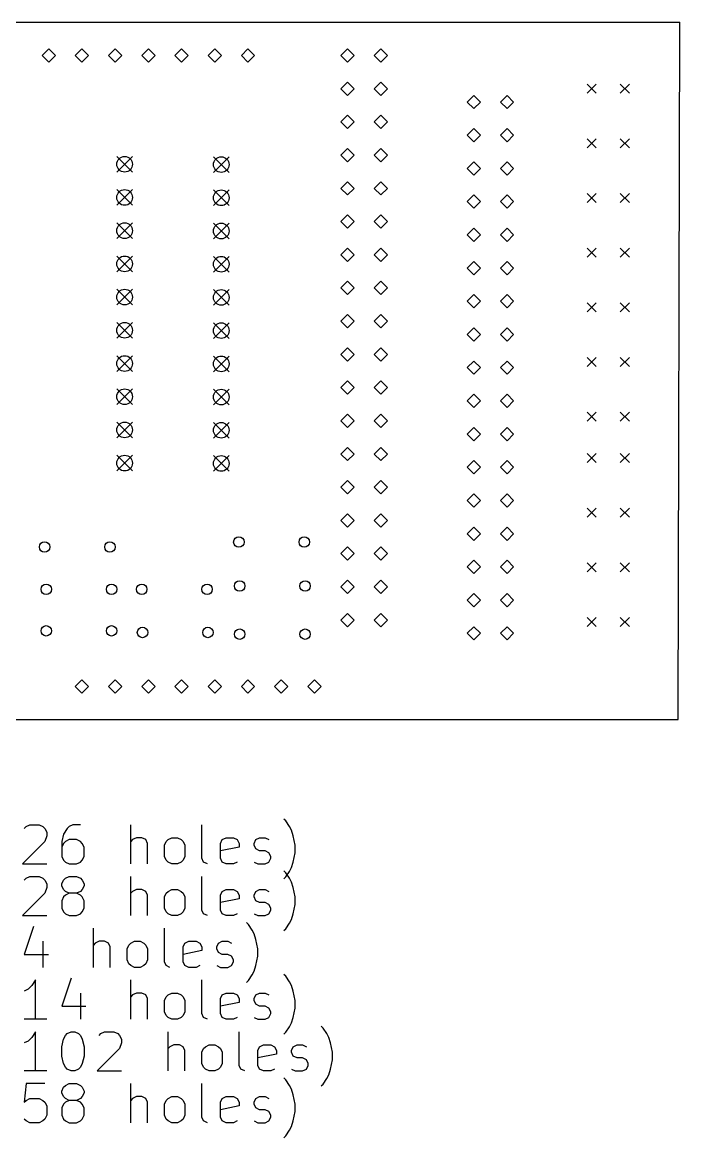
# Model space of a CAD drawing. Extents: x 123.6 to 222.8, y -153.6 to -68.3.
# Drawn here: x 172.5 to 222.8, y -153.6 to -68.3 of the extents above; entities that cross this region are included whole.
import ezdxf

# ---------------------------------------------------------------- set-up
doc = ezdxf.new("R2010")
doc.units = 0
doc.layers.add('BLACK', color=7, linetype='CONTINUOUS')

msp = doc.modelspace()

# ---------------------------------------------------------------- linework, layer by layer
at = {"layer": 'BLACK', "linetype": 'CONTINUOUS'}
for p, q in [((124.841, -68.326), (222.758, -68.326)), ((222.631, -121.666), (222.758, -68.326)), ((174.498, -70.358), (173.99, -70.866)), ((175.006, -70.866), (174.498, -70.358)), ((177.038, -70.358), (176.53, -70.866)), ((177.546, -70.866), (177.038, -70.358)), ((179.578, -70.358), (179.07, -70.866)), ((180.086, -70.866), (179.578, -70.358)), ((182.118, -70.358), (181.61, -70.866)), ((182.626, -70.866), (182.118, -70.358)), ((184.658, -70.358), (184.15, -70.866)), ((185.166, -70.866), (184.658, -70.358)), ((187.198, -70.358), (186.69, -70.866)), ((187.706, -70.866), (187.198, -70.358)), ((189.738, -70.358), (189.23, -70.866)), ((190.246, -70.866), (189.738, -70.358)), ((197.358, -70.358), (196.85, -70.866)), ((197.866, -70.866), (197.358, -70.358)), ((199.898, -70.358), (199.39, -70.866)), ((200.406, -70.866), (199.898, -70.358)), ((173.99, -70.866), (174.498, -71.374)), ((174.498, -71.374), (175.006, -70.866)), ((176.53, -70.866), (177.038, -71.374)), ((177.038, -71.374), (177.546, -70.866)), ((179.07, -70.866), (179.578, -71.374)), ((179.578, -71.374), (180.086, -70.866)), ((181.61, -70.866), (182.118, -71.374)), ((182.118, -71.374), (182.626, -70.866)), ((184.15, -70.866), (184.658, -71.374)), ((184.658, -71.374), (185.166, -70.866)), ((186.69, -70.866), (187.198, -71.374)), ((187.198, -71.374), (187.706, -70.866)), ((189.23, -70.866), (189.738, -71.374)), ((189.738, -71.374), (190.246, -70.866)), ((196.85, -70.866), (197.358, -71.374)), ((197.358, -71.374), (197.866, -70.866)), ((199.39, -70.866), (199.898, -71.374)), ((199.898, -71.374), (200.406, -70.866)), ((197.358, -72.898), (196.85, -73.406)), ((197.866, -73.406), (197.358, -72.898)), ((199.898, -72.898), (199.39, -73.406)), ((200.406, -73.406), (199.898, -72.898)), ((215.677, -73.056), (216.377, -73.756)), ((216.377, -73.056), (215.677, -73.756)), ((218.217, -73.056), (218.917, -73.756)), ((218.917, -73.056), (218.217, -73.756)), ((196.85, -73.406), (197.358, -73.914)), ((197.358, -73.914), (197.866, -73.406)), ((199.39, -73.406), (199.898, -73.914)), ((199.898, -73.914), (200.406, -73.406)), ((207.01, -73.914), (206.502, -74.422)), ((207.518, -74.422), (207.01, -73.914)), ((209.55, -73.914), (209.042, -74.422)), ((210.058, -74.422), (209.55, -73.914)), ((206.502, -74.422), (207.01, -74.93)), ((207.01, -74.93), (207.518, -74.422)), ((209.042, -74.422), (209.55, -74.93)), ((209.55, -74.93), (210.058, -74.422)), ((197.358, -75.438), (196.85, -75.946)), ((197.866, -75.946), (197.358, -75.438)), ((199.898, -75.438), (199.39, -75.946)), ((200.406, -75.946), (199.898, -75.438)), ((196.85, -75.946), (197.358, -76.454)), ((197.358, -76.454), (197.866, -75.946)), ((199.39, -75.946), (199.898, -76.454)), ((199.898, -76.454), (200.406, -75.946)), ((207.01, -76.454), (206.502, -76.962)), ((207.518, -76.962), (207.01, -76.454)), ((209.55, -76.454), (209.042, -76.962)), ((210.058, -76.962), (209.55, -76.454)), ((206.502, -76.962), (207.01, -77.47)), ((207.01, -77.47), (207.518, -76.962)), ((209.042, -76.962), (209.55, -77.47)), ((209.55, -77.47), (210.058, -76.962)), ((215.677, -77.2371), (216.377, -77.9371)), ((216.377, -77.2371), (215.677, -77.9371)), ((218.217, -77.2371), (218.917, -77.9371)), ((218.917, -77.2371), (218.217, -77.9371)), ((197.358, -77.978), (196.85, -78.486)), ((196.85, -78.486), (197.358, -78.994)), ((197.866, -78.486), (197.358, -77.978)), ((197.358, -78.994), (197.866, -78.486)), ((199.898, -77.978), (199.39, -78.486)), ((199.39, -78.486), (199.898, -78.994)), ((200.406, -78.486), (199.898, -77.978)), ((199.898, -78.994), (200.406, -78.486)), ((179.702, -78.5845), (180.902, -79.7845)), ((180.902, -78.5845), (179.702, -79.7845)), ((187.093, -78.6099), (188.293, -79.8099)), ((188.293, -78.6099), (187.093, -79.8099)), ((207.01, -78.994), (206.502, -79.502)), ((207.518, -79.502), (207.01, -78.994)), ((209.55, -78.994), (209.042, -79.502)), ((210.058, -79.502), (209.55, -78.994)), ((206.502, -79.502), (207.01, -80.01)), ((207.01, -80.01), (207.518, -79.502)), ((209.042, -79.502), (209.55, -80.01)), ((209.55, -80.01), (210.058, -79.502)), ((197.358, -80.518), (196.85, -81.026)), ((196.85, -81.026), (197.358, -81.534)), ((197.866, -81.026), (197.358, -80.518)), ((197.358, -81.534), (197.866, -81.026)), ((199.898, -80.518), (199.39, -81.026)), ((199.39, -81.026), (199.898, -81.534)), ((200.406, -81.026), (199.898, -80.518)), ((199.898, -81.534), (200.406, -81.026)), ((179.702, -81.1245), (180.902, -82.3245)), ((180.902, -81.1245), (179.702, -82.3245)), ((187.093, -81.1499), (188.293, -82.3499)), ((188.293, -81.1499), (187.093, -82.3499)), ((207.01, -81.534), (206.502, -82.042)), ((207.518, -82.042), (207.01, -81.534)), ((209.55, -81.534), (209.042, -82.042)), ((210.058, -82.042), (209.55, -81.534)), ((215.677, -81.4182), (216.377, -82.1182)), ((216.377, -81.4182), (215.677, -82.1182)), ((218.217, -81.4182), (218.917, -82.1182)), ((218.917, -81.4182), (218.217, -82.1182)), ((206.502, -82.042), (207.01, -82.55)), ((207.01, -82.55), (207.518, -82.042)), ((209.042, -82.042), (209.55, -82.55)), ((209.55, -82.55), (210.058, -82.042)), ((197.358, -83.058), (196.85, -83.566)), ((196.85, -83.566), (197.358, -84.074)), ((197.866, -83.566), (197.358, -83.058)), ((197.358, -84.074), (197.866, -83.566)), ((199.898, -83.058), (199.39, -83.566)), ((199.39, -83.566), (199.898, -84.074)), ((200.406, -83.566), (199.898, -83.058)), ((199.898, -84.074), (200.406, -83.566)), ((179.702, -83.6645), (180.902, -84.8645)), ((180.902, -83.6645), (179.702, -84.8645)), ((187.093, -83.6899), (188.293, -84.8899)), ((188.293, -83.6899), (187.093, -84.8899)), ((207.01, -84.074), (206.502, -84.582)), ((207.518, -84.582), (207.01, -84.074)), ((209.55, -84.074), (209.042, -84.582)), ((210.058, -84.582), (209.55, -84.074)), ((206.502, -84.582), (207.01, -85.09)), ((207.01, -85.09), (207.518, -84.582)), ((209.042, -84.582), (209.55, -85.09)), ((209.55, -85.09), (210.058, -84.582)), ((197.358, -85.598), (196.85, -86.106)), ((196.85, -86.106), (197.358, -86.614)), ((197.866, -86.106), (197.358, -85.598)), ((197.358, -86.614), (197.866, -86.106)), ((199.898, -85.598), (199.39, -86.106)), ((199.39, -86.106), (199.898, -86.614)), ((200.406, -86.106), (199.898, -85.598)), ((199.898, -86.614), (200.406, -86.106)), ((215.677, -85.5993), (216.377, -86.2993)), ((216.377, -85.5993), (215.677, -86.2993)), ((218.217, -85.5993), (218.917, -86.2993)), ((218.917, -85.5993), (218.217, -86.2993)), ((179.702, -86.2045), (180.902, -87.4045)), ((180.902, -86.2045), (179.702, -87.4045)), ((187.093, -86.2299), (188.293, -87.4299)), ((188.293, -86.2299), (187.093, -87.4299)), ((207.01, -86.614), (206.502, -87.122)), ((207.518, -87.122), (207.01, -86.614)), ((209.55, -86.614), (209.042, -87.122)), ((210.058, -87.122), (209.55, -86.614)), ((206.502, -87.122), (207.01, -87.63)), ((207.01, -87.63), (207.518, -87.122)), ((209.042, -87.122), (209.55, -87.63)), ((209.55, -87.63), (210.058, -87.122)), ((197.358, -88.138), (196.85, -88.646)), ((196.85, -88.646), (197.358, -89.154)), ((197.866, -88.646), (197.358, -88.138)), ((197.358, -89.154), (197.866, -88.646)), ((199.898, -88.138), (199.39, -88.646)), ((199.39, -88.646), (199.898, -89.154)), ((200.406, -88.646), (199.898, -88.138)), ((199.898, -89.154), (200.406, -88.646)), ((179.702, -88.7445), (180.902, -89.9445)), ((180.902, -88.7445), (179.702, -89.9445)), ((187.093, -88.7699), (188.293, -89.9699)), ((188.293, -88.7699), (187.093, -89.9699)), ((207.01, -89.154), (206.502, -89.662)), ((207.518, -89.662), (207.01, -89.154)), ((209.55, -89.154), (209.042, -89.662)), ((210.058, -89.662), (209.55, -89.154)), ((206.502, -89.662), (207.01, -90.17)), ((207.01, -90.17), (207.518, -89.662)), ((209.042, -89.662), (209.55, -90.17)), ((209.55, -90.17), (210.058, -89.662)), ((215.677, -89.7804), (216.377, -90.4804)), ((216.377, -89.7804), (215.677, -90.4804)), ((218.217, -89.7804), (218.917, -90.4804)), ((218.917, -89.7804), (218.217, -90.4804)), ((179.702, -91.2845), (180.902, -92.4845)), ((180.902, -91.2845), (179.702, -92.4845)), ((197.358, -90.678), (196.85, -91.186)), ((196.85, -91.186), (197.358, -91.694)), ((197.866, -91.186), (197.358, -90.678)), ((197.358, -91.694), (197.866, -91.186)), ((199.898, -90.678), (199.39, -91.186)), ((199.39, -91.186), (199.898, -91.694)), ((200.406, -91.186), (199.898, -90.678)), ((199.898, -91.694), (200.406, -91.186)), ((187.093, -91.3099), (188.293, -92.5099)), ((188.293, -91.3099), (187.093, -92.5099)), ((207.01, -91.694), (206.502, -92.202)), ((207.518, -92.202), (207.01, -91.694)), ((209.55, -91.694), (209.042, -92.202)), ((210.058, -92.202), (209.55, -91.694)), ((206.502, -92.202), (207.01, -92.71)), ((207.01, -92.71), (207.518, -92.202)), ((209.042, -92.202), (209.55, -92.71)), ((209.55, -92.71), (210.058, -92.202)), ((179.702, -93.8245), (180.902, -95.0245)), ((180.902, -93.8245), (179.702, -95.0245)), ((197.358, -93.218), (196.85, -93.726)), ((196.85, -93.726), (197.358, -94.234)), ((197.866, -93.726), (197.358, -93.218)), ((197.358, -94.234), (197.866, -93.726)), ((199.898, -93.218), (199.39, -93.726)), ((199.39, -93.726), (199.898, -94.234)), ((200.406, -93.726), (199.898, -93.218)), ((199.898, -94.234), (200.406, -93.726)), ((187.093, -93.8499), (188.293, -95.0499)), ((188.293, -93.8499), (187.093, -95.0499)), ((207.01, -94.234), (206.502, -94.742)), ((207.518, -94.742), (207.01, -94.234)), ((209.55, -94.234), (209.042, -94.742)), ((210.058, -94.742), (209.55, -94.234)), ((215.677, -93.9615), (216.377, -94.6615)), ((216.377, -93.9615), (215.677, -94.6615)), ((218.217, -93.9615), (218.917, -94.6615)), ((218.917, -93.9615), (218.217, -94.6615)), ((206.502, -94.742), (207.01, -95.25)), ((207.01, -95.25), (207.518, -94.742)), ((209.042, -94.742), (209.55, -95.25)), ((209.55, -95.25), (210.058, -94.742)), ((179.702, -96.3645), (180.902, -97.5645)), ((180.902, -96.3645), (179.702, -97.5645)), ((187.093, -96.3899), (188.293, -97.5899)), ((188.293, -96.3899), (187.093, -97.5899)), ((197.358, -95.758), (196.85, -96.266)), ((196.85, -96.266), (197.358, -96.774)), ((197.866, -96.266), (197.358, -95.758)), ((197.358, -96.774), (197.866, -96.266)), ((199.898, -95.758), (199.39, -96.266)), ((199.39, -96.266), (199.898, -96.774)), ((200.406, -96.266), (199.898, -95.758)), ((199.898, -96.774), (200.406, -96.266)), ((207.01, -96.774), (206.502, -97.282)), ((207.518, -97.282), (207.01, -96.774)), ((209.55, -96.774), (209.042, -97.282)), ((210.058, -97.282), (209.55, -96.774)), ((206.502, -97.282), (207.01, -97.79)), ((207.01, -97.79), (207.518, -97.282)), ((209.042, -97.282), (209.55, -97.79)), ((209.55, -97.79), (210.058, -97.282)), ((179.702, -98.9045), (180.902, -100.105)), ((180.902, -98.9045), (179.702, -100.105)), ((187.093, -98.9299), (188.293, -100.13)), ((188.293, -98.9299), (187.093, -100.13)), ((197.358, -98.298), (196.85, -98.806)), ((196.85, -98.806), (197.358, -99.314)), ((197.866, -98.806), (197.358, -98.298)), ((197.358, -99.314), (197.866, -98.806)), ((199.898, -98.298), (199.39, -98.806)), ((199.39, -98.806), (199.898, -99.314)), ((200.406, -98.806), (199.898, -98.298)), ((199.898, -99.314), (200.406, -98.806)), ((215.677, -98.1426), (216.377, -98.8426)), ((216.377, -98.1426), (215.677, -98.8426)), ((218.217, -98.1426), (218.917, -98.8426)), ((218.917, -98.1426), (218.217, -98.8426)), ((207.01, -99.314), (206.502, -99.822)), ((207.518, -99.822), (207.01, -99.314)), ((209.55, -99.314), (209.042, -99.822)), ((210.058, -99.822), (209.55, -99.314)), ((206.502, -99.822), (207.01, -100.33)), ((207.01, -100.33), (207.518, -99.822)), ((209.042, -99.822), (209.55, -100.33)), ((209.55, -100.33), (210.058, -99.822)), ((179.702, -101.444), (180.902, -102.644)), ((180.902, -101.444), (179.702, -102.644)), ((187.093, -101.47), (188.293, -102.67)), ((188.293, -101.47), (187.093, -102.67)), ((197.358, -100.838), (196.85, -101.346)), ((196.85, -101.346), (197.358, -101.854)), ((197.866, -101.346), (197.358, -100.838)), ((197.358, -101.854), (197.866, -101.346)), ((199.898, -100.838), (199.39, -101.346)), ((199.39, -101.346), (199.898, -101.854)), ((200.406, -101.346), (199.898, -100.838)), ((199.898, -101.854), (200.406, -101.346)), ((215.677, -101.308), (216.377, -102.008)), ((216.377, -101.308), (215.677, -102.008)), ((218.217, -101.308), (218.917, -102.008)), ((218.917, -101.308), (218.217, -102.008)), ((207.01, -101.854), (206.502, -102.362)), ((206.502, -102.362), (207.01, -102.87)), ((207.518, -102.362), (207.01, -101.854)), ((207.01, -102.87), (207.518, -102.362)), ((209.55, -101.854), (209.042, -102.362)), ((209.042, -102.362), (209.55, -102.87)), ((210.058, -102.362), (209.55, -101.854)), ((209.55, -102.87), (210.058, -102.362)), ((197.358, -103.378), (196.85, -103.886)), ((196.85, -103.886), (197.358, -104.394)), ((197.866, -103.886), (197.358, -103.378)), ((197.358, -104.394), (197.866, -103.886)), ((199.898, -103.378), (199.39, -103.886)), ((199.39, -103.886), (199.898, -104.394)), ((200.406, -103.886), (199.898, -103.378)), ((199.898, -104.394), (200.406, -103.886)), ((207.01, -104.394), (206.502, -104.902)), ((206.502, -104.902), (207.01, -105.41)), ((207.518, -104.902), (207.01, -104.394)), ((207.01, -105.41), (207.518, -104.902)), ((209.55, -104.394), (209.042, -104.902)), ((209.042, -104.902), (209.55, -105.41)), ((210.058, -104.902), (209.55, -104.394)), ((209.55, -105.41), (210.058, -104.902)), ((215.677, -105.489), (216.377, -106.189)), ((216.377, -105.489), (215.677, -106.189)), ((218.217, -105.489), (218.917, -106.189)), ((218.917, -105.489), (218.217, -106.189)), ((197.358, -105.918), (196.85, -106.426)), ((196.85, -106.426), (197.358, -106.934)), ((197.866, -106.426), (197.358, -105.918)), ((197.358, -106.934), (197.866, -106.426)), ((199.898, -105.918), (199.39, -106.426)), ((199.39, -106.426), (199.898, -106.934)), ((200.406, -106.426), (199.898, -105.918)), ((199.898, -106.934), (200.406, -106.426)), ((207.01, -106.934), (206.502, -107.442)), ((206.502, -107.442), (207.01, -107.95)), ((207.518, -107.442), (207.01, -106.934)), ((207.01, -107.95), (207.518, -107.442)), ((209.55, -106.934), (209.042, -107.442)), ((209.042, -107.442), (209.55, -107.95)), ((210.058, -107.442), (209.55, -106.934)), ((209.55, -107.95), (210.058, -107.442)), ((197.358, -108.458), (196.85, -108.966)), ((196.85, -108.966), (197.358, -109.474)), ((197.866, -108.966), (197.358, -108.458)), ((197.358, -109.474), (197.866, -108.966)), ((199.898, -108.458), (199.39, -108.966)), ((199.39, -108.966), (199.898, -109.474)), ((200.406, -108.966), (199.898, -108.458)), ((199.898, -109.474), (200.406, -108.966)), ((207.01, -109.474), (206.502, -109.982)), ((206.502, -109.982), (207.01, -110.49)), ((207.518, -109.982), (207.01, -109.474)), ((207.01, -110.49), (207.518, -109.982)), ((209.55, -109.474), (209.042, -109.982)), ((209.042, -109.982), (209.55, -110.49)), ((210.058, -109.982), (209.55, -109.474)), ((209.55, -110.49), (210.058, -109.982)), ((215.677, -109.67), (216.377, -110.37)), ((216.377, -109.67), (215.677, -110.37)), ((218.217, -109.67), (218.917, -110.37)), ((218.917, -109.67), (218.217, -110.37)), ((197.358, -110.998), (196.85, -111.506)), ((196.85, -111.506), (197.358, -112.014)), ((197.866, -111.506), (197.358, -110.998)), ((197.358, -112.014), (197.866, -111.506)), ((199.898, -110.998), (199.39, -111.506)), ((199.39, -111.506), (199.898, -112.014)), ((200.406, -111.506), (199.898, -110.998)), ((199.898, -112.014), (200.406, -111.506)), ((207.01, -112.014), (206.502, -112.522)), ((206.502, -112.522), (207.01, -113.03)), ((207.518, -112.522), (207.01, -112.014)), ((207.01, -113.03), (207.518, -112.522)), ((209.55, -112.014), (209.042, -112.522)), ((209.042, -112.522), (209.55, -113.03)), ((210.058, -112.522), (209.55, -112.014)), ((209.55, -113.03), (210.058, -112.522)), ((197.358, -113.538), (196.85, -114.046)), ((196.85, -114.046), (197.358, -114.554)), ((197.866, -114.046), (197.358, -113.538)), ((197.358, -114.554), (197.866, -114.046)), ((199.898, -113.538), (199.39, -114.046)), ((199.39, -114.046), (199.898, -114.554)), ((200.406, -114.046), (199.898, -113.538)), ((199.898, -114.554), (200.406, -114.046)), ((215.677, -113.851), (216.377, -114.551)), ((216.377, -113.851), (215.677, -114.551)), ((218.217, -113.851), (218.917, -114.551)), ((218.917, -113.851), (218.217, -114.551)), ((207.01, -114.554), (206.502, -115.062)), ((206.502, -115.062), (207.01, -115.57)), ((207.518, -115.062), (207.01, -114.554)), ((207.01, -115.57), (207.518, -115.062)), ((209.55, -114.554), (209.042, -115.062)), ((209.042, -115.062), (209.55, -115.57)), ((210.058, -115.062), (209.55, -114.554)), ((209.55, -115.57), (210.058, -115.062)), ((177.038, -118.618), (176.53, -119.126)), ((176.53, -119.126), (177.038, -119.634)), ((177.546, -119.126), (177.038, -118.618)), ((177.038, -119.634), (177.546, -119.126)), ((179.578, -118.618), (179.07, -119.126)), ((179.07, -119.126), (179.578, -119.634)), ((180.086, -119.126), (179.578, -118.618)), ((179.578, -119.634), (180.086, -119.126)), ((182.118, -118.618), (181.61, -119.126)), ((181.61, -119.126), (182.118, -119.634)), ((182.626, -119.126), (182.118, -118.618)), ((182.118, -119.634), (182.626, -119.126)), ((184.658, -118.618), (184.15, -119.126)), ((184.15, -119.126), (184.658, -119.634)), ((185.166, -119.126), (184.658, -118.618)), ((184.658, -119.634), (185.166, -119.126)), ((187.198, -118.618), (186.69, -119.126)), ((186.69, -119.126), (187.198, -119.634)), ((187.706, -119.126), (187.198, -118.618)), ((187.198, -119.634), (187.706, -119.126)), ((189.738, -118.618), (189.23, -119.126)), ((189.23, -119.126), (189.738, -119.634)), ((190.246, -119.126), (189.738, -118.618)), ((189.738, -119.634), (190.246, -119.126)), ((192.278, -118.618), (191.77, -119.126)), ((191.77, -119.126), (192.278, -119.634)), ((192.786, -119.126), (192.278, -118.618)), ((192.278, -119.634), (192.786, -119.126)), ((194.818, -118.618), (194.31, -119.126)), ((194.31, -119.126), (194.818, -119.634)), ((195.326, -119.126), (194.818, -118.618)), ((194.818, -119.634), (195.326, -119.126)), ((124.841, -121.666), (222.631, -121.666)), ((192.63, -129.412), (192.487, -129.27)), ((192.916, -129.841), (192.63, -129.412)), ((172.63, -129.984), (172.773, -129.841)), ((172.773, -129.841), (173.059, -129.698)), ((173.059, -129.698), (173.773, -129.698)), ((173.773, -129.698), (174.059, -129.841)), ((174.059, -129.841), (174.202, -129.984)), ((174.202, -129.984), (174.345, -130.27)), ((174.345, -130.27), (174.345, -130.555)), ((175.63, -130.412), (175.487, -130.984)), ((175.916, -129.984), (175.63, -130.412)), ((176.059, -129.841), (175.916, -129.984)), ((176.345, -129.698), (176.059, -129.841)), ((176.916, -129.698), (176.345, -129.698)), ((180.773, -132.698), (180.773, -129.698)), ((186.202, -132.27), (186.202, -129.698)), ((193.059, -130.127), (192.916, -129.841)), ((193.202, -130.555), (193.059, -130.127)), ((174.202, -130.984), (172.487, -132.698)), ((174.345, -130.555), (174.202, -130.984)), ((175.487, -130.984), (175.487, -132.127)), ((175.63, -131.127), (175.487, -131.412)), ((175.773, -130.984), (175.63, -131.127)), ((176.059, -130.841), (175.773, -130.984)), ((176.63, -130.841), (176.059, -130.841)), ((176.916, -130.984), (176.63, -130.841)), ((177.059, -131.127), (176.916, -130.984)), ((177.202, -131.412), (177.059, -131.127)), ((180.916, -130.841), (180.773, -130.984)), ((181.202, -130.698), (180.916, -130.841)), ((181.63, -130.698), (181.202, -130.698)), ((181.916, -130.841), (181.63, -130.698)), ((182.059, -131.127), (181.916, -130.841)), ((182.059, -132.698), (182.059, -131.127)), ((183.345, -131.27), (183.487, -130.984)), ((183.345, -132.127), (183.345, -131.27)), ((183.487, -130.984), (183.63, -130.841)), ((183.63, -130.841), (183.916, -130.698)), ((183.916, -130.698), (184.345, -130.698)), ((184.345, -130.698), (184.63, -130.841)), ((184.63, -130.841), (184.773, -130.984)), ((184.773, -130.984), (184.916, -131.27)), ((184.916, -131.27), (184.916, -132.127)), ((187.63, -131.127), (187.773, -130.841)), ((187.63, -132.27), (187.63, -131.127)), ((187.773, -130.841), (188.059, -130.698)), ((188.059, -130.698), (188.63, -130.698)), ((188.63, -130.698), (188.916, -130.841)), ((188.916, -130.841), (189.059, -131.127)), ((189.059, -131.127), (189.059, -131.412)), ((190.202, -131.127), (190.345, -130.841)), ((190.202, -131.27), (190.202, -131.127)), ((190.345, -131.555), (190.202, -131.27)), ((190.345, -130.841), (190.63, -130.698)), ((190.63, -130.698), (191.059, -130.698)), ((191.059, -130.698), (191.345, -130.841)), ((193.345, -131.27), (193.202, -130.555)), ((193.345, -131.841), (193.345, -131.27)), ((175.487, -132.127), (175.63, -132.412)), ((177.059, -132.412), (177.202, -132.127)), ((177.202, -132.127), (177.202, -131.412)), ((183.487, -132.412), (183.345, -132.127)), ((184.916, -132.127), (184.773, -132.412)), ((189.059, -131.412), (187.63, -131.698)), ((190.63, -131.698), (190.345, -131.555)), ((191.059, -131.698), (190.63, -131.698)), ((191.345, -131.841), (191.059, -131.698)), ((191.487, -132.127), (191.345, -131.841)), ((191.487, -132.27), (191.487, -132.127)), ((193.202, -132.555), (193.345, -131.841)), ((172.487, -132.698), (174.345, -132.698)), ((175.63, -132.412), (175.773, -132.555)), ((175.773, -132.555), (176.059, -132.698)), ((176.059, -132.698), (176.63, -132.698)), ((176.63, -132.698), (176.916, -132.555)), ((176.916, -132.555), (177.059, -132.412)), ((183.63, -132.555), (183.487, -132.412)), ((183.916, -132.698), (183.63, -132.555)), ((184.345, -132.698), (183.916, -132.698)), ((184.63, -132.555), (184.345, -132.698)), ((184.773, -132.412), (184.63, -132.555)), ((186.345, -132.555), (186.202, -132.27)), ((186.63, -132.698), (186.345, -132.555)), ((187.773, -132.555), (187.63, -132.27)), ((188.059, -132.698), (187.773, -132.555)), ((188.63, -132.698), (188.059, -132.698)), ((188.916, -132.555), (188.63, -132.698)), ((190.202, -132.555), (190.487, -132.698)), ((190.487, -132.698), (191.059, -132.698)), ((191.059, -132.698), (191.345, -132.555)), ((191.345, -132.555), (191.487, -132.27)), ((192.916, -133.27), (193.059, -132.984)), ((193.059, -132.984), (193.202, -132.555)), ((172.63, -133.944), (172.773, -133.801)), ((172.773, -133.801), (173.059, -133.658)), ((173.059, -133.658), (173.773, -133.658)), ((173.773, -133.658), (174.059, -133.801)), ((174.059, -133.801), (174.202, -133.944)), ((174.202, -133.944), (174.345, -134.23)), ((175.487, -134.23), (175.63, -133.944)), ((175.63, -133.944), (175.773, -133.801)), ((175.773, -133.801), (176.059, -133.658)), ((176.059, -133.658), (176.63, -133.658)), ((176.63, -133.658), (176.916, -133.801)), ((176.916, -133.801), (177.059, -133.944)), ((177.059, -133.944), (177.202, -134.23)), ((180.773, -136.658), (180.773, -133.658)), ((186.202, -136.23), (186.202, -133.658)), ((192.63, -133.372), (192.487, -133.23)), ((192.487, -133.841), (192.63, -133.698)), ((192.63, -133.698), (192.916, -133.27)), ((192.916, -133.801), (192.63, -133.372)), ((193.059, -134.087), (192.916, -133.801)), ((174.345, -134.515), (174.202, -134.944)), ((174.345, -134.23), (174.345, -134.515)), ((175.487, -134.372), (175.487, -134.23)), ((175.63, -134.658), (175.487, -134.372)), ((175.773, -134.801), (175.63, -134.658)), ((177.059, -134.658), (176.916, -134.801)), ((177.202, -134.372), (177.059, -134.658)), ((177.202, -134.23), (177.202, -134.372)), ((181.202, -134.658), (180.916, -134.801)), ((181.63, -134.658), (181.202, -134.658)), ((181.916, -134.801), (181.63, -134.658)), ((183.63, -134.801), (183.916, -134.658)), ((183.916, -134.658), (184.345, -134.658)), ((184.345, -134.658), (184.63, -134.801)), ((187.773, -134.801), (188.059, -134.658)), ((188.059, -134.658), (188.63, -134.658)), ((188.63, -134.658), (188.916, -134.801)), ((190.345, -134.801), (190.63, -134.658)), ((190.63, -134.658), (191.059, -134.658)), ((191.059, -134.658), (191.345, -134.801)), ((193.202, -134.515), (193.059, -134.087)), ((193.345, -135.23), (193.202, -134.515)), ((174.202, -134.944), (172.487, -136.658)), ((175.63, -135.23), (175.487, -135.515)), ((175.487, -135.515), (175.487, -136.087)), ((175.773, -135.087), (175.63, -135.23)), ((176.059, -134.944), (175.773, -134.801)), ((176.059, -134.944), (175.773, -135.087)), ((176.63, -134.944), (176.059, -134.944)), ((176.916, -134.801), (176.63, -134.944)), ((176.916, -135.087), (176.63, -134.944)), ((177.059, -135.23), (176.916, -135.087)), ((177.202, -135.515), (177.059, -135.23)), ((177.202, -136.087), (177.202, -135.515)), ((180.916, -134.801), (180.773, -134.944)), ((182.059, -135.087), (181.916, -134.801)), ((182.059, -136.658), (182.059, -135.087)), ((183.345, -135.23), (183.487, -134.944)), ((183.345, -136.087), (183.345, -135.23)), ((183.487, -134.944), (183.63, -134.801)), ((184.63, -134.801), (184.773, -134.944)), ((184.773, -134.944), (184.916, -135.23)), ((184.916, -135.23), (184.916, -136.087)), ((187.63, -135.087), (187.773, -134.801)), ((187.63, -136.23), (187.63, -135.087)), ((189.059, -135.372), (187.63, -135.658)), ((188.916, -134.801), (189.059, -135.087)), ((189.059, -135.087), (189.059, -135.372)), ((190.202, -135.087), (190.345, -134.801)), ((190.202, -135.23), (190.202, -135.087)), ((190.345, -135.515), (190.202, -135.23)), ((190.63, -135.658), (190.345, -135.515)), ((193.345, -135.801), (193.345, -135.23)), ((175.487, -136.087), (175.63, -136.372)), ((175.63, -136.372), (175.773, -136.515)), ((176.916, -136.515), (177.059, -136.372)), ((177.059, -136.372), (177.202, -136.087)), ((183.487, -136.372), (183.345, -136.087)), ((183.63, -136.515), (183.487, -136.372)), ((184.773, -136.372), (184.63, -136.515)), ((184.916, -136.087), (184.773, -136.372)), ((186.345, -136.515), (186.202, -136.23)), ((187.773, -136.515), (187.63, -136.23)), ((191.059, -135.658), (190.63, -135.658)), ((191.345, -135.801), (191.059, -135.658)), ((191.487, -136.087), (191.345, -135.801)), ((191.345, -136.515), (191.487, -136.23)), ((191.487, -136.23), (191.487, -136.087)), ((193.202, -136.515), (193.345, -135.801)), ((172.487, -136.658), (174.345, -136.658)), ((175.773, -136.515), (176.059, -136.658)), ((176.059, -136.658), (176.63, -136.658)), ((176.63, -136.658), (176.916, -136.515)), ((183.916, -136.658), (183.63, -136.515)), ((184.345, -136.658), (183.916, -136.658)), ((184.63, -136.515), (184.345, -136.658)), ((186.63, -136.658), (186.345, -136.515)), ((188.059, -136.658), (187.773, -136.515)), ((188.63, -136.658), (188.059, -136.658)), ((188.916, -136.515), (188.63, -136.658)), ((189.773, -137.332), (189.63, -137.19)), ((190.059, -137.761), (189.773, -137.332)), ((190.202, -136.515), (190.487, -136.658)), ((190.487, -136.658), (191.059, -136.658)), ((191.059, -136.658), (191.345, -136.515)), ((192.63, -137.658), (192.916, -137.23)), ((192.916, -137.23), (193.059, -136.944)), ((193.059, -136.944), (193.202, -136.515)), ((173.345, -137.475), (172.63, -139.618)), ((177.916, -140.618), (177.916, -137.618)), ((183.345, -140.19), (183.345, -137.618)), ((190.202, -138.047), (190.059, -137.761)), ((190.345, -138.475), (190.202, -138.047)), ((192.487, -137.801), (192.63, -137.658)), ((174.059, -138.618), (174.059, -140.618)), ((178.059, -138.761), (177.916, -138.904)), ((178.345, -138.618), (178.059, -138.761)), ((178.773, -138.618), (178.345, -138.618)), ((179.059, -138.761), (178.773, -138.618)), ((179.202, -139.047), (179.059, -138.761)), ((179.202, -140.618), (179.202, -139.047)), ((180.487, -139.19), (180.63, -138.904)), ((180.63, -138.904), (180.773, -138.761)), ((180.773, -138.761), (181.059, -138.618)), ((181.059, -138.618), (181.487, -138.618)), ((181.487, -138.618), (181.773, -138.761)), ((181.773, -138.761), (181.916, -138.904)), ((181.916, -138.904), (182.059, -139.19)), ((184.773, -139.047), (184.916, -138.761)), ((184.773, -140.19), (184.773, -139.047)), ((184.916, -138.761), (185.202, -138.618)), ((185.202, -138.618), (185.773, -138.618)), ((185.773, -138.618), (186.059, -138.761)), ((186.059, -138.761), (186.202, -139.047)), ((186.202, -139.047), (186.202, -139.332)), ((187.345, -139.047), (187.487, -138.761)), ((187.345, -139.19), (187.345, -139.047)), ((187.487, -138.761), (187.773, -138.618)), ((187.773, -138.618), (188.202, -138.618)), ((188.202, -138.618), (188.487, -138.761)), ((190.487, -139.19), (190.345, -138.475)), ((172.63, -139.618), (174.487, -139.618)), ((180.487, -140.047), (180.487, -139.19)), ((182.059, -139.19), (182.059, -140.047)), ((186.202, -139.332), (184.773, -139.618)), ((187.487, -139.475), (187.345, -139.19)), ((187.773, -139.618), (187.487, -139.475)), ((188.202, -139.618), (187.773, -139.618)), ((188.487, -139.761), (188.202, -139.618)), ((188.63, -140.047), (188.487, -139.761)), ((190.345, -140.475), (190.487, -139.761)), ((190.487, -139.761), (190.487, -139.19)), ((180.63, -140.332), (180.487, -140.047)), ((180.773, -140.475), (180.63, -140.332)), ((181.059, -140.618), (180.773, -140.475)), ((181.487, -140.618), (181.059, -140.618)), ((181.773, -140.475), (181.487, -140.618)), ((181.916, -140.332), (181.773, -140.475)), ((182.059, -140.047), (181.916, -140.332)), ((183.487, -140.475), (183.345, -140.19)), ((183.773, -140.618), (183.487, -140.475)), ((184.916, -140.475), (184.773, -140.19)), ((185.202, -140.618), (184.916, -140.475)), ((185.773, -140.618), (185.202, -140.618)), ((186.059, -140.475), (185.773, -140.618)), ((187.345, -140.475), (187.63, -140.618)), ((187.63, -140.618), (188.202, -140.618)), ((188.202, -140.618), (188.487, -140.475)), ((188.487, -140.475), (188.63, -140.19)), ((188.63, -140.19), (188.63, -140.047)), ((190.202, -140.904), (190.345, -140.475)), ((173.487, -141.578), (173.202, -142.007)), ((173.487, -144.578), (173.487, -141.578)), ((176.202, -141.435), (175.487, -143.578)), ((180.773, -144.578), (180.773, -141.578)), ((186.202, -144.15), (186.202, -141.578)), ((189.63, -141.761), (189.773, -141.618)), ((189.773, -141.618), (190.059, -141.19)), ((190.059, -141.19), (190.202, -140.904)), ((192.63, -141.292), (192.487, -141.15)), ((192.916, -141.721), (192.63, -141.292)), ((172.916, -142.292), (172.63, -142.435)), ((173.202, -142.007), (172.916, -142.292)), ((193.059, -142.007), (192.916, -141.721)), ((193.202, -142.435), (193.059, -142.007)), ((193.345, -143.15), (193.202, -142.435)), ((176.916, -142.578), (176.916, -144.578)), ((180.916, -142.721), (180.773, -142.864)), ((181.202, -142.578), (180.916, -142.721)), ((181.63, -142.578), (181.202, -142.578)), ((181.916, -142.721), (181.63, -142.578)), ((182.059, -143.007), (181.916, -142.721)), ((182.059, -144.578), (182.059, -143.007)), ((183.345, -143.15), (183.487, -142.864)), ((183.345, -144.007), (183.345, -143.15)), ((183.487, -142.864), (183.63, -142.721)), ((183.63, -142.721), (183.916, -142.578)), ((183.916, -142.578), (184.345, -142.578)), ((184.345, -142.578), (184.63, -142.721)), ((184.63, -142.721), (184.773, -142.864)), ((184.773, -142.864), (184.916, -143.15)), ((184.916, -143.15), (184.916, -144.007)), ((187.63, -143.007), (187.773, -142.721)), ((187.63, -144.15), (187.63, -143.007)), ((189.059, -143.292), (187.63, -143.578)), ((187.773, -142.721), (188.059, -142.578)), ((188.059, -142.578), (188.63, -142.578)), ((188.63, -142.578), (188.916, -142.721)), ((188.916, -142.721), (189.059, -143.007)), ((189.059, -143.007), (189.059, -143.292)), ((190.202, -143.007), (190.345, -142.721)), ((190.202, -143.15), (190.202, -143.007)), ((190.345, -143.435), (190.202, -143.15)), ((190.345, -142.721), (190.63, -142.578)), ((190.63, -142.578), (191.059, -142.578)), ((191.059, -142.578), (191.345, -142.721)), ((193.345, -143.721), (193.345, -143.15)), ((175.487, -143.578), (177.345, -143.578)), ((183.487, -144.292), (183.345, -144.007)), ((184.916, -144.007), (184.773, -144.292)), ((186.345, -144.435), (186.202, -144.15)), ((187.773, -144.435), (187.63, -144.15)), ((190.63, -143.578), (190.345, -143.435)), ((191.059, -143.578), (190.63, -143.578)), ((191.345, -143.721), (191.059, -143.578)), ((191.487, -144.007), (191.345, -143.721)), ((191.345, -144.435), (191.487, -144.15)), ((191.487, -144.15), (191.487, -144.007)), ((193.202, -144.435), (193.345, -143.721)), ((174.345, -144.578), (172.63, -144.578)), ((183.63, -144.435), (183.487, -144.292)), ((183.916, -144.578), (183.63, -144.435)), ((184.345, -144.578), (183.916, -144.578)), ((184.63, -144.435), (184.345, -144.578)), ((184.773, -144.292), (184.63, -144.435)), ((186.63, -144.578), (186.345, -144.435)), ((188.059, -144.578), (187.773, -144.435)), ((188.63, -144.578), (188.059, -144.578)), ((188.916, -144.435), (188.63, -144.578)), ((190.202, -144.435), (190.487, -144.578)), ((190.487, -144.578), (191.059, -144.578)), ((191.059, -144.578), (191.345, -144.435)), ((192.916, -145.15), (193.059, -144.864)), ((193.059, -144.864), (193.202, -144.435)), ((173.487, -145.538), (173.202, -145.967)), ((173.487, -148.538), (173.487, -145.538)), ((175.63, -146.11), (175.773, -145.824)), ((175.773, -145.824), (175.916, -145.681)), ((175.916, -145.681), (176.202, -145.538)), ((176.202, -145.538), (176.487, -145.538)), ((176.487, -145.538), (176.773, -145.681)), ((176.773, -145.681), (176.916, -145.824)), ((176.916, -145.824), (177.059, -146.11)), ((178.345, -145.824), (178.487, -145.681)), ((178.487, -145.681), (178.773, -145.538)), ((178.773, -145.538), (179.487, -145.538)), ((179.487, -145.538), (179.773, -145.681)), ((179.773, -145.681), (179.916, -145.824)), ((179.916, -145.824), (180.059, -146.11)), ((183.63, -148.538), (183.63, -145.538)), ((189.059, -148.11), (189.059, -145.538)), ((192.487, -145.721), (192.63, -145.578)), ((192.63, -145.578), (192.916, -145.15)), ((195.487, -145.252), (195.345, -145.11)), ((195.773, -145.681), (195.487, -145.252)), ((195.916, -145.967), (195.773, -145.681)), ((172.916, -146.252), (172.63, -146.395)), ((173.202, -145.967), (172.916, -146.252)), ((175.487, -146.681), (175.63, -146.11)), ((175.487, -147.395), (175.487, -146.681)), ((177.059, -146.11), (177.202, -146.681)), ((177.202, -146.681), (177.202, -147.395)), ((180.059, -146.395), (179.916, -146.824)), ((180.059, -146.11), (180.059, -146.395)), ((183.773, -146.681), (183.63, -146.824)), ((184.059, -146.538), (183.773, -146.681)), ((184.487, -146.538), (184.059, -146.538)), ((184.773, -146.681), (184.487, -146.538)), ((184.916, -146.967), (184.773, -146.681)), ((186.345, -146.824), (186.487, -146.681)), ((186.487, -146.681), (186.773, -146.538)), ((186.773, -146.538), (187.202, -146.538)), ((187.202, -146.538), (187.487, -146.681)), ((187.487, -146.681), (187.63, -146.824)), ((190.487, -146.967), (190.63, -146.681)), ((190.63, -146.681), (190.916, -146.538)), ((190.916, -146.538), (191.487, -146.538)), ((191.487, -146.538), (191.773, -146.681)), ((191.773, -146.681), (191.916, -146.967)), ((193.059, -146.967), (193.202, -146.681)), ((193.202, -146.681), (193.487, -146.538)), ((193.487, -146.538), (193.916, -146.538)), ((193.916, -146.538), (194.202, -146.681)), ((196.059, -146.395), (195.916, -145.967)), ((196.202, -147.11), (196.059, -146.395)), ((175.63, -147.967), (175.487, -147.395)), ((177.202, -147.395), (177.059, -147.967)), ((179.916, -146.824), (178.202, -148.538)), ((184.916, -148.538), (184.916, -146.967)), ((186.202, -147.11), (186.345, -146.824)), ((186.202, -147.967), (186.202, -147.11)), ((187.63, -146.824), (187.773, -147.11)), ((187.773, -147.11), (187.773, -147.967)), ((190.487, -148.11), (190.487, -146.967)), ((191.916, -147.252), (190.487, -147.538)), ((191.916, -146.967), (191.916, -147.252)), ((193.059, -147.11), (193.059, -146.967)), ((193.202, -147.395), (193.059, -147.11)), ((193.487, -147.538), (193.202, -147.395)), ((193.916, -147.538), (193.487, -147.538)), ((194.202, -147.681), (193.916, -147.538)), ((196.202, -147.681), (196.202, -147.11)), ((175.773, -148.252), (175.63, -147.967)), ((175.916, -148.395), (175.773, -148.252)), ((176.202, -148.538), (175.916, -148.395)), ((176.773, -148.395), (176.487, -148.538)), ((176.916, -148.252), (176.773, -148.395)), ((177.059, -147.967), (176.916, -148.252)), ((186.345, -148.252), (186.202, -147.967)), ((186.487, -148.395), (186.345, -148.252)), ((186.773, -148.538), (186.487, -148.395)), ((187.487, -148.395), (187.202, -148.538)), ((187.63, -148.252), (187.487, -148.395)), ((187.773, -147.967), (187.63, -148.252)), ((189.202, -148.395), (189.059, -148.11)), ((189.487, -148.538), (189.202, -148.395)), ((190.63, -148.395), (190.487, -148.11)), ((190.916, -148.538), (190.63, -148.395)), ((191.773, -148.395), (191.487, -148.538)), ((193.059, -148.395), (193.345, -148.538)), ((193.916, -148.538), (194.202, -148.395)), ((194.345, -147.967), (194.202, -147.681)), ((194.202, -148.395), (194.345, -148.11)), ((194.345, -148.11), (194.345, -147.967)), ((195.916, -148.824), (196.059, -148.395)), ((196.059, -148.395), (196.202, -147.681)), ((174.345, -148.538), (172.63, -148.538)), ((176.487, -148.538), (176.202, -148.538)), ((178.202, -148.538), (180.059, -148.538)), ((187.202, -148.538), (186.773, -148.538)), ((191.487, -148.538), (190.916, -148.538)), ((192.63, -149.212), (192.487, -149.07)), ((192.916, -149.641), (192.63, -149.212)), ((193.345, -148.538), (193.916, -148.538)), ((195.487, -149.538), (195.773, -149.11)), ((195.773, -149.11), (195.916, -148.824)), ((172.773, -149.498), (172.63, -150.927)), ((174.202, -149.498), (172.773, -149.498)), ((175.487, -150.07), (175.63, -149.784)), ((175.487, -150.212), (175.487, -150.07)), ((175.63, -149.784), (175.773, -149.641)), ((175.773, -149.641), (176.059, -149.498)), ((176.059, -149.498), (176.63, -149.498)), ((176.63, -149.498), (176.916, -149.641)), ((176.916, -149.641), (177.059, -149.784)), ((177.059, -149.784), (177.202, -150.07)), ((177.202, -150.07), (177.202, -150.212)), ((180.773, -152.498), (180.773, -149.498)), ((186.202, -152.07), (186.202, -149.498)), ((193.059, -149.927), (192.916, -149.641)), ((193.202, -150.355), (193.059, -149.927)), ((195.345, -149.681), (195.487, -149.538)), ((172.63, -150.927), (172.773, -150.784)), ((172.773, -150.784), (173.059, -150.641)), ((173.059, -150.641), (173.773, -150.641)), ((173.773, -150.641), (174.059, -150.784)), ((174.059, -150.784), (174.202, -150.927)), ((174.202, -150.927), (174.345, -151.212)), ((175.63, -150.498), (175.487, -150.212)), ((175.773, -150.641), (175.63, -150.498)), ((175.773, -150.927), (175.63, -151.07)), ((176.059, -150.784), (175.773, -150.641)), ((176.059, -150.784), (175.773, -150.927)), ((176.63, -150.784), (176.059, -150.784)), ((176.916, -150.641), (176.63, -150.784)), ((176.916, -150.927), (176.63, -150.784)), ((177.059, -150.498), (176.916, -150.641)), ((177.059, -151.07), (176.916, -150.927)), ((177.202, -150.212), (177.059, -150.498)), ((180.916, -150.641), (180.773, -150.784)), ((181.202, -150.498), (180.916, -150.641)), ((181.63, -150.498), (181.202, -150.498)), ((181.916, -150.641), (181.63, -150.498)), ((182.059, -150.927), (181.916, -150.641)), ((182.059, -152.498), (182.059, -150.927)), ((183.345, -151.07), (183.487, -150.784)), ((183.487, -150.784), (183.63, -150.641)), ((183.63, -150.641), (183.916, -150.498)), ((183.916, -150.498), (184.345, -150.498)), ((184.345, -150.498), (184.63, -150.641)), ((184.63, -150.641), (184.773, -150.784)), ((184.773, -150.784), (184.916, -151.07)), ((187.63, -150.927), (187.773, -150.641)), ((187.63, -152.07), (187.63, -150.927)), ((187.773, -150.641), (188.059, -150.498)), ((188.059, -150.498), (188.63, -150.498)), ((188.63, -150.498), (188.916, -150.641)), ((188.916, -150.641), (189.059, -150.927)), ((189.059, -150.927), (189.059, -151.212)), ((190.202, -150.927), (190.345, -150.641)), ((190.202, -151.07), (190.202, -150.927)), ((190.345, -150.641), (190.63, -150.498)), ((190.63, -150.498), (191.059, -150.498)), ((191.059, -150.498), (191.345, -150.641)), ((193.345, -151.07), (193.202, -150.355)), ((174.345, -151.212), (174.345, -151.927)), ((175.63, -151.07), (175.487, -151.355)), ((175.487, -151.355), (175.487, -151.927)), ((177.202, -151.355), (177.059, -151.07)), ((177.202, -151.927), (177.202, -151.355)), ((183.345, -151.927), (183.345, -151.07)), ((184.916, -151.07), (184.916, -151.927)), ((189.059, -151.212), (187.63, -151.498)), ((190.345, -151.355), (190.202, -151.07)), ((190.63, -151.498), (190.345, -151.355)), ((191.059, -151.498), (190.63, -151.498)), ((191.345, -151.641), (191.059, -151.498)), ((191.487, -151.927), (191.345, -151.641)), ((193.202, -152.355), (193.345, -151.641)), ((193.345, -151.641), (193.345, -151.07)), ((172.773, -152.355), (172.63, -152.212)), ((173.059, -152.498), (172.773, -152.355)), ((173.773, -152.498), (173.059, -152.498)), ((174.059, -152.355), (173.773, -152.498)), ((174.202, -152.212), (174.059, -152.355)), ((174.345, -151.927), (174.202, -152.212)), ((175.487, -151.927), (175.63, -152.212)), ((175.63, -152.212), (175.773, -152.355)), ((175.773, -152.355), (176.059, -152.498)), ((176.059, -152.498), (176.63, -152.498)), ((176.63, -152.498), (176.916, -152.355)), ((176.916, -152.355), (177.059, -152.212)), ((177.059, -152.212), (177.202, -151.927)), ((183.487, -152.212), (183.345, -151.927)), ((183.63, -152.355), (183.487, -152.212)), ((183.916, -152.498), (183.63, -152.355)), ((184.345, -152.498), (183.916, -152.498)), ((184.63, -152.355), (184.345, -152.498)), ((184.773, -152.212), (184.63, -152.355)), ((184.916, -151.927), (184.773, -152.212)), ((186.345, -152.355), (186.202, -152.07)), ((186.63, -152.498), (186.345, -152.355)), ((187.773, -152.355), (187.63, -152.07)), ((188.059, -152.498), (187.773, -152.355)), ((188.63, -152.498), (188.059, -152.498)), ((188.916, -152.355), (188.63, -152.498)), ((190.202, -152.355), (190.487, -152.498)), ((190.487, -152.498), (191.059, -152.498)), ((191.059, -152.498), (191.345, -152.355)), ((191.345, -152.355), (191.487, -152.07)), ((191.487, -152.07), (191.487, -151.927)), ((193.059, -152.784), (193.202, -152.355)), ((192.487, -153.641), (192.63, -153.498)), ((192.63, -153.498), (192.916, -153.07)), ((192.916, -153.07), (193.059, -152.784))]:
    msp.add_line(p, q, dxfattribs=at)
at = {"layer": 'BLACK'}
for centre, radius in [((180.302, -79.1845), 0.6), ((187.693, -79.2099), 0.6), ((180.302, -81.7245), 0.6), ((187.693, -81.7499), 0.6), ((180.302, -84.2645), 0.6), ((187.693, -84.2899), 0.6), ((180.302, -86.8045), 0.6), ((187.693, -86.8299), 0.6), ((180.302, -89.3445), 0.6), ((187.693, -89.3699), 0.6), ((180.302, -91.8845), 0.6), ((187.693, -91.9099), 0.6), ((180.302, -94.4245), 0.6), ((187.693, -94.4499), 0.6), ((180.302, -96.9645), 0.6), ((187.693, -96.9899), 0.6), ((180.302, -99.5045), 0.6), ((187.693, -99.5299), 0.6), ((180.302, -102.044), 0.6), ((187.693, -102.07), 0.6), ((174.18, -108.458), 0.4), ((179.18, -108.458), 0.4), ((189.04, -108.077), 0.4), ((194.04, -108.077), 0.4), ((174.308, -111.696), 0.4), ((179.308, -111.696), 0.4), ((181.61, -111.696), 0.4), ((186.61, -111.696), 0.4), ((189.103, -111.442), 0.4), ((194.103, -111.442), 0.4), ((174.308, -114.872), 0.4), ((179.308, -114.872), 0.4), ((181.674, -114.998), 0.4), ((186.674, -114.998), 0.4), ((189.103, -115.126), 0.4), ((194.103, -115.126), 0.4)]:
    msp.add_circle(centre, radius, dxfattribs=at)

doc.saveas('drawing.dxf')
